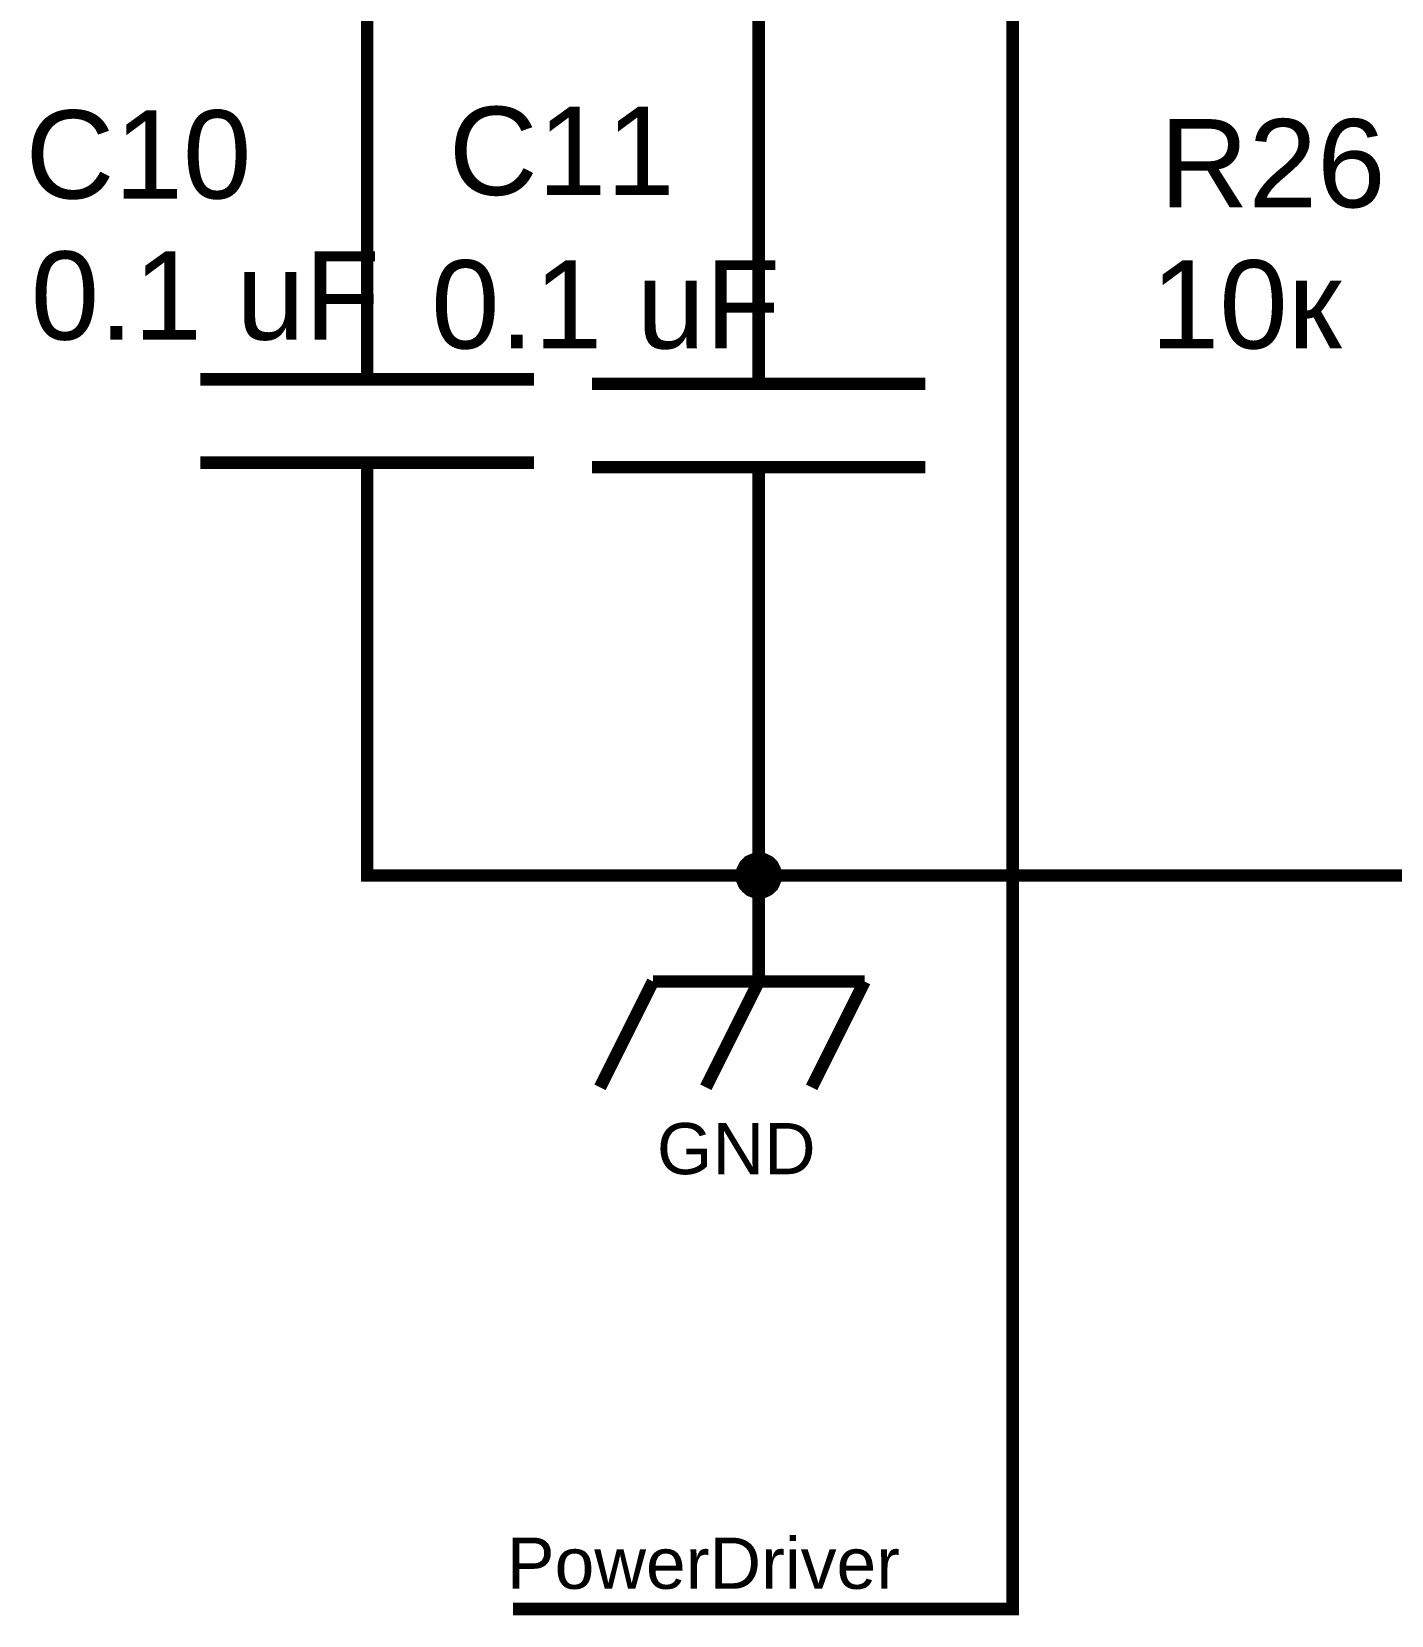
# Model space of a CAD drawing. Header units: millimetres. Extents: x 0 to 594, y 0 to 420.
# Drawn here: x 266.73 to 299.37, y 273.14 to 311.14 of the extents above; entities that cross this region are included whole.
import ezdxf

# ---------------------------------------------------------------- set-up
doc = ezdxf.new("R2010")
doc.units = ezdxf.units.MM
doc.layers.add('Sheet', color=255, linetype='Continuous')
doc.styles.get("Standard").update_dxf_attribs({"font": 'arial.ttf'})

msp = doc.modelspace()

# ---------------------------------------------------------------- linework, layer by layer
at = {"layer": 'Sheet', "color": 0}
for points, const_width in [([(322.981, 315.794), (319.88, 315.794), (290.28, 315.794), (284.184, 315.794), (274.786, 315.794), (274.786, 309.295)], 0.3), ([(290.28, 315.794), (290.28, 273.29), (278.289, 273.29)], 0.3), ([(284.184, 315.794), (284.184, 309.19)], 0.3), ([(274.786, 309.295), (274.786, 302.797)], 0.3), ([(274.786, 304.289), (274.786, 309.295)], 0.3), ([(284.184, 309.19), (284.184, 302.691)], 0.3), ([(284.184, 304.194), (284.184, 309.19)], 0.3), ([(270.786, 302.797), (278.787, 302.797)], 0.3), ([(280.184, 302.691), (288.184, 302.691)], 0.3), ([(270.786, 300.797), (278.787, 300.797)], 0.3), ([(274.786, 300.797), (274.786, 294.373)], 0.3), ([(280.184, 300.691), (288.184, 300.691)], 0.3), ([(284.184, 300.691), (284.184, 294.277)], 0.3), ([(274.786, 299.294), (274.786, 294.298)], 0.3), ([(284.184, 299.199), (284.184, 294.193)], 0.3), ([(284.184, 290.891), (274.786, 290.891), (274.786, 294.298)], 0.3), ([(284.184, 294.193), (284.184, 290.891), (301.783, 290.891), (301.783, 290.891), (310.186, 290.891), (310.186, 291.092)], 0.3), ([(283.676, 290.891), (283.676, 290.922), (283.676, 290.943), (283.687, 290.965), (283.687, 290.996), (283.697, 291.018), (283.697, 291.039), (283.708, 291.07), (283.718, 291.092), (283.729, 291.113), (283.74, 291.134), (283.75, 291.155), (283.761, 291.176), (283.782, 291.197), (283.792, 291.219), (283.814, 291.229), (283.824, 291.25), (283.845, 291.272), (283.867, 291.282), (283.877, 291.303), (283.898, 291.314), (283.919, 291.324), (283.941, 291.335), (283.962, 291.346), (283.994, 291.356), (284.015, 291.367), (284.036, 291.377), (284.057, 291.388), (284.078, 291.388), (284.11, 291.388), (284.131, 291.399), (284.163, 291.399), (284.184, 291.399)], 0.0991), ([(283.676, 290.891), (283.676, 290.922), (283.676, 290.943), (283.687, 290.965), (283.687, 290.996), (283.697, 291.018), (283.697, 291.039), (283.708, 291.07), (283.718, 291.092), (283.729, 291.113), (283.74, 291.134), (283.75, 291.155), (283.761, 291.176), (283.782, 291.197), (283.792, 291.219), (283.814, 291.229), (283.824, 291.25), (283.845, 291.272), (283.867, 291.282), (283.877, 291.303), (283.898, 291.314), (283.919, 291.324), (283.941, 291.335), (283.962, 291.346), (283.994, 291.356), (284.015, 291.367), (284.036, 291.377), (284.057, 291.388), (284.078, 291.388), (284.11, 291.388), (284.131, 291.399), (284.163, 291.399), (284.184, 291.399)], 0.0991), ([(283.676, 290.891), (283.676, 290.922), (283.676, 290.943), (283.687, 290.965), (283.687, 290.996), (283.697, 291.018), (283.697, 291.039), (283.708, 291.07), (283.718, 291.092), (283.729, 291.113), (283.74, 291.134), (283.75, 291.155), (283.761, 291.176), (283.782, 291.197), (283.792, 291.219), (283.814, 291.229), (283.824, 291.25), (283.845, 291.272), (283.867, 291.282), (283.877, 291.303), (283.898, 291.314), (283.919, 291.324), (283.941, 291.335), (283.962, 291.346), (283.994, 291.356), (284.015, 291.367), (284.036, 291.377), (284.057, 291.388), (284.078, 291.388), (284.11, 291.388), (284.131, 291.399), (284.163, 291.399), (284.184, 291.399)], 0.0991), ([(283.676, 290.891), (283.676, 290.922), (283.676, 290.943), (283.687, 290.965), (283.687, 290.996), (283.697, 291.018), (283.697, 291.039), (283.708, 291.07), (283.718, 291.092), (283.729, 291.113), (283.74, 291.134), (283.75, 291.155), (283.761, 291.176), (283.782, 291.197), (283.792, 291.219), (283.814, 291.229), (283.824, 291.25), (283.845, 291.272), (283.867, 291.282), (283.877, 291.303), (283.898, 291.314), (283.919, 291.324), (283.941, 291.335), (283.962, 291.346), (283.994, 291.356), (284.015, 291.367), (284.036, 291.377), (284.057, 291.388), (284.078, 291.388), (284.11, 291.388), (284.131, 291.399), (284.163, 291.399), (284.184, 291.399)], 0.0991), ([(283.676, 290.891), (283.676, 290.922), (283.676, 290.943), (283.687, 290.965), (283.687, 290.996), (283.697, 291.018), (283.697, 291.039), (283.708, 291.07), (283.718, 291.092), (283.729, 291.113), (283.74, 291.134), (283.75, 291.155), (283.761, 291.176), (283.782, 291.197), (283.792, 291.219), (283.814, 291.229), (283.824, 291.25), (283.845, 291.272), (283.867, 291.282), (283.877, 291.303), (283.898, 291.314), (283.919, 291.324), (283.941, 291.335), (283.962, 291.346), (283.994, 291.356), (284.015, 291.367), (284.036, 291.377), (284.057, 291.388), (284.078, 291.388), (284.11, 291.388), (284.131, 291.399), (284.163, 291.399), (284.184, 291.399)], 0.0991), ([(283.676, 290.891), (283.676, 290.922), (283.676, 290.943), (283.687, 290.965), (283.687, 290.996), (283.697, 291.018), (283.697, 291.039), (283.708, 291.07), (283.718, 291.092), (283.729, 291.113), (283.74, 291.134), (283.75, 291.155), (283.761, 291.176), (283.782, 291.197), (283.792, 291.219), (283.814, 291.229), (283.824, 291.25), (283.845, 291.272), (283.867, 291.282), (283.877, 291.303), (283.898, 291.314), (283.919, 291.324), (283.941, 291.335), (283.962, 291.346), (283.994, 291.356), (284.015, 291.367), (284.036, 291.377), (284.057, 291.388), (284.078, 291.388), (284.11, 291.388), (284.131, 291.399), (284.163, 291.399), (284.184, 291.399)], 0.0991), ([(283.676, 290.891), (283.676, 290.922), (283.676, 290.943), (283.687, 290.965), (283.687, 290.996), (283.697, 291.018), (283.697, 291.039), (283.708, 291.07), (283.718, 291.092), (283.729, 291.113), (283.74, 291.134), (283.75, 291.155), (283.761, 291.176), (283.782, 291.197), (283.792, 291.219), (283.814, 291.229), (283.824, 291.25), (283.845, 291.272), (283.867, 291.282), (283.877, 291.303), (283.898, 291.314), (283.919, 291.324), (283.941, 291.335), (283.962, 291.346), (283.994, 291.356), (284.015, 291.367), (284.036, 291.377), (284.057, 291.388), (284.078, 291.388), (284.11, 291.388), (284.131, 291.399), (284.163, 291.399), (284.184, 291.399)], 0.0991), ([(283.676, 290.891), (283.676, 290.922), (283.676, 290.943), (283.687, 290.965), (283.687, 290.996), (283.697, 291.018), (283.697, 291.039), (283.708, 291.07), (283.718, 291.092), (283.729, 291.113), (283.74, 291.134), (283.75, 291.155), (283.761, 291.176), (283.782, 291.197), (283.792, 291.219), (283.814, 291.229), (283.824, 291.25), (283.845, 291.272), (283.867, 291.282), (283.877, 291.303), (283.898, 291.314), (283.919, 291.324), (283.941, 291.335), (283.962, 291.346), (283.994, 291.356), (284.015, 291.367), (284.036, 291.377), (284.057, 291.388), (284.078, 291.388), (284.11, 291.388), (284.131, 291.399), (284.163, 291.399), (284.184, 291.399)], 0.0991), ([(283.676, 290.891), (283.676, 290.922), (283.676, 290.943), (283.687, 290.965), (283.687, 290.996), (283.697, 291.018), (283.697, 291.039), (283.708, 291.07), (283.718, 291.092), (283.729, 291.113), (283.74, 291.134), (283.75, 291.155), (283.761, 291.176), (283.782, 291.197), (283.792, 291.219), (283.814, 291.229), (283.824, 291.25), (283.845, 291.272), (283.867, 291.282), (283.877, 291.303), (283.898, 291.314), (283.919, 291.324), (283.941, 291.335), (283.962, 291.346), (283.994, 291.356), (284.015, 291.367), (284.036, 291.377), (284.057, 291.388), (284.078, 291.388), (284.11, 291.388), (284.131, 291.399), (284.163, 291.399), (284.184, 291.399)], 0.0991), ([(283.676, 290.891), (283.676, 290.922), (283.676, 290.943), (283.687, 290.965), (283.687, 290.996), (283.697, 291.018), (283.697, 291.039), (283.708, 291.07), (283.718, 291.092), (283.729, 291.113), (283.74, 291.134), (283.75, 291.155), (283.761, 291.176), (283.782, 291.197), (283.792, 291.219), (283.814, 291.229), (283.824, 291.25), (283.845, 291.272), (283.867, 291.282), (283.877, 291.303), (283.898, 291.314), (283.919, 291.324), (283.941, 291.335), (283.962, 291.346), (283.994, 291.356), (284.015, 291.367), (284.036, 291.377), (284.057, 291.388), (284.078, 291.388), (284.11, 291.388), (284.131, 291.399), (284.163, 291.399), (284.184, 291.399)], 0.0991), ([(283.676, 290.891), (283.676, 290.922), (283.676, 290.943), (283.687, 290.965), (283.687, 290.996), (283.697, 291.018), (283.697, 291.039), (283.708, 291.07), (283.718, 291.092), (283.729, 291.113), (283.74, 291.134), (283.75, 291.155), (283.761, 291.176), (283.782, 291.197), (283.792, 291.219), (283.814, 291.229), (283.824, 291.25), (283.845, 291.272), (283.867, 291.282), (283.877, 291.303), (283.898, 291.314), (283.919, 291.324), (283.941, 291.335), (283.962, 291.346), (283.994, 291.356), (284.015, 291.367), (284.036, 291.377), (284.057, 291.388), (284.078, 291.388), (284.11, 291.388), (284.131, 291.399), (284.163, 291.399), (284.184, 291.399)], 0.0991), ([(283.676, 290.891), (283.676, 290.922), (283.676, 290.943), (283.687, 290.965), (283.687, 290.996), (283.697, 291.018), (283.697, 291.039), (283.708, 291.07), (283.718, 291.092), (283.729, 291.113), (283.74, 291.134), (283.75, 291.155), (283.761, 291.176), (283.782, 291.197), (283.792, 291.219), (283.814, 291.229), (283.824, 291.25), (283.845, 291.272), (283.867, 291.282), (283.877, 291.303), (283.898, 291.314), (283.919, 291.324), (283.941, 291.335), (283.962, 291.346), (283.994, 291.356), (284.015, 291.367), (284.036, 291.377), (284.057, 291.388), (284.078, 291.388), (284.11, 291.388), (284.131, 291.399), (284.163, 291.399), (284.184, 291.399)], 0.0991), ([(284.184, 291.399), (284.184, 291.399)], 0.0991), ([(284.184, 291.399), (284.216, 291.399), (284.237, 291.399), (284.258, 291.388), (284.29, 291.388), (284.311, 291.388), (284.332, 291.377), (284.364, 291.367), (284.385, 291.356), (284.406, 291.346), (284.427, 291.335), (284.449, 291.324), (284.47, 291.314), (284.491, 291.303), (284.512, 291.282), (284.523, 291.272), (284.544, 291.25), (284.565, 291.229), (284.576, 291.219), (284.597, 291.197), (284.607, 291.176), (284.618, 291.155), (284.629, 291.134), (284.639, 291.113), (284.65, 291.092), (284.66, 291.07), (284.671, 291.039), (284.681, 291.018), (284.681, 290.996), (284.681, 290.965), (284.692, 290.943), (284.692, 290.922), (284.692, 290.891)], 0.0991), ([(284.184, 291.399), (284.184, 291.399)], 0.0991), ([(284.184, 291.399), (284.216, 291.399), (284.237, 291.399), (284.258, 291.388), (284.29, 291.388), (284.311, 291.388), (284.332, 291.377), (284.364, 291.367), (284.385, 291.356), (284.406, 291.346), (284.427, 291.335), (284.449, 291.324), (284.47, 291.314), (284.491, 291.303), (284.512, 291.282), (284.523, 291.272), (284.544, 291.25), (284.565, 291.229), (284.576, 291.219), (284.597, 291.197), (284.607, 291.176), (284.618, 291.155), (284.629, 291.134), (284.639, 291.113), (284.65, 291.092), (284.66, 291.07), (284.671, 291.039), (284.681, 291.018), (284.681, 290.996), (284.681, 290.965), (284.692, 290.943), (284.692, 290.922), (284.692, 290.891)], 0.0991), ([(284.184, 291.399), (284.184, 291.399)], 0.0991), ([(284.184, 291.399), (284.216, 291.399), (284.237, 291.399), (284.258, 291.388), (284.29, 291.388), (284.311, 291.388), (284.332, 291.377), (284.364, 291.367), (284.385, 291.356), (284.406, 291.346), (284.427, 291.335), (284.449, 291.324), (284.47, 291.314), (284.491, 291.303), (284.512, 291.282), (284.523, 291.272), (284.544, 291.25), (284.565, 291.229), (284.576, 291.219), (284.597, 291.197), (284.607, 291.176), (284.618, 291.155), (284.629, 291.134), (284.639, 291.113), (284.65, 291.092), (284.66, 291.07), (284.671, 291.039), (284.681, 291.018), (284.681, 290.996), (284.681, 290.965), (284.692, 290.943), (284.692, 290.922), (284.692, 290.891)], 0.0991), ([(284.184, 291.399), (284.184, 291.399)], 0.0991), ([(284.184, 291.399), (284.216, 291.399), (284.237, 291.399), (284.258, 291.388), (284.29, 291.388), (284.311, 291.388), (284.332, 291.377), (284.364, 291.367), (284.385, 291.356), (284.406, 291.346), (284.427, 291.335), (284.449, 291.324), (284.47, 291.314), (284.491, 291.303), (284.512, 291.282), (284.523, 291.272), (284.544, 291.25), (284.565, 291.229), (284.576, 291.219), (284.597, 291.197), (284.607, 291.176), (284.618, 291.155), (284.629, 291.134), (284.639, 291.113), (284.65, 291.092), (284.66, 291.07), (284.671, 291.039), (284.681, 291.018), (284.681, 290.996), (284.681, 290.965), (284.692, 290.943), (284.692, 290.922), (284.692, 290.891)], 0.0991), ([(284.184, 291.399), (284.184, 291.399)], 0.0991), ([(284.184, 291.399), (284.216, 291.399), (284.237, 291.399), (284.258, 291.388), (284.29, 291.388), (284.311, 291.388), (284.332, 291.377), (284.364, 291.367), (284.385, 291.356), (284.406, 291.346), (284.427, 291.335), (284.449, 291.324), (284.47, 291.314), (284.491, 291.303), (284.512, 291.282), (284.523, 291.272), (284.544, 291.25), (284.565, 291.229), (284.576, 291.219), (284.597, 291.197), (284.607, 291.176), (284.618, 291.155), (284.629, 291.134), (284.639, 291.113), (284.65, 291.092), (284.66, 291.07), (284.671, 291.039), (284.681, 291.018), (284.681, 290.996), (284.681, 290.965), (284.692, 290.943), (284.692, 290.922), (284.692, 290.891)], 0.0991), ([(284.184, 291.399), (284.184, 291.399)], 0.0991), ([(284.184, 291.399), (284.216, 291.399), (284.237, 291.399), (284.258, 291.388), (284.29, 291.388), (284.311, 291.388), (284.332, 291.377), (284.364, 291.367), (284.385, 291.356), (284.406, 291.346), (284.427, 291.335), (284.449, 291.324), (284.47, 291.314), (284.491, 291.303), (284.512, 291.282), (284.523, 291.272), (284.544, 291.25), (284.565, 291.229), (284.576, 291.219), (284.597, 291.197), (284.607, 291.176), (284.618, 291.155), (284.629, 291.134), (284.639, 291.113), (284.65, 291.092), (284.66, 291.07), (284.671, 291.039), (284.681, 291.018), (284.681, 290.996), (284.681, 290.965), (284.692, 290.943), (284.692, 290.922), (284.692, 290.891)], 0.0991), ([(284.184, 291.399), (284.184, 291.399)], 0.0991), ([(284.184, 291.399), (284.216, 291.399), (284.237, 291.399), (284.258, 291.388), (284.29, 291.388), (284.311, 291.388), (284.332, 291.377), (284.364, 291.367), (284.385, 291.356), (284.406, 291.346), (284.427, 291.335), (284.449, 291.324), (284.47, 291.314), (284.491, 291.303), (284.512, 291.282), (284.523, 291.272), (284.544, 291.25), (284.565, 291.229), (284.576, 291.219), (284.597, 291.197), (284.607, 291.176), (284.618, 291.155), (284.629, 291.134), (284.639, 291.113), (284.65, 291.092), (284.66, 291.07), (284.671, 291.039), (284.681, 291.018), (284.681, 290.996), (284.681, 290.965), (284.692, 290.943), (284.692, 290.922), (284.692, 290.891)], 0.0991), ([(284.184, 291.399), (284.184, 291.399)], 0.0991), ([(284.184, 291.399), (284.216, 291.399), (284.237, 291.399), (284.258, 291.388), (284.29, 291.388), (284.311, 291.388), (284.332, 291.377), (284.364, 291.367), (284.385, 291.356), (284.406, 291.346), (284.427, 291.335), (284.449, 291.324), (284.47, 291.314), (284.491, 291.303), (284.512, 291.282), (284.523, 291.272), (284.544, 291.25), (284.565, 291.229), (284.576, 291.219), (284.597, 291.197), (284.607, 291.176), (284.618, 291.155), (284.629, 291.134), (284.639, 291.113), (284.65, 291.092), (284.66, 291.07), (284.671, 291.039), (284.681, 291.018), (284.681, 290.996), (284.681, 290.965), (284.692, 290.943), (284.692, 290.922), (284.692, 290.891)], 0.0991), ([(284.184, 291.399), (284.184, 291.399)], 0.0991), ([(284.184, 291.399), (284.216, 291.399), (284.237, 291.399), (284.258, 291.388), (284.29, 291.388), (284.311, 291.388), (284.332, 291.377), (284.364, 291.367), (284.385, 291.356), (284.406, 291.346), (284.427, 291.335), (284.449, 291.324), (284.47, 291.314), (284.491, 291.303), (284.512, 291.282), (284.523, 291.272), (284.544, 291.25), (284.565, 291.229), (284.576, 291.219), (284.597, 291.197), (284.607, 291.176), (284.618, 291.155), (284.629, 291.134), (284.639, 291.113), (284.65, 291.092), (284.66, 291.07), (284.671, 291.039), (284.681, 291.018), (284.681, 290.996), (284.681, 290.965), (284.692, 290.943), (284.692, 290.922), (284.692, 290.891)], 0.0991), ([(284.184, 291.399), (284.184, 291.399)], 0.0991), ([(284.184, 291.399), (284.216, 291.399), (284.237, 291.399), (284.258, 291.388), (284.29, 291.388), (284.311, 291.388), (284.332, 291.377), (284.364, 291.367), (284.385, 291.356), (284.406, 291.346), (284.427, 291.335), (284.449, 291.324), (284.47, 291.314), (284.491, 291.303), (284.512, 291.282), (284.523, 291.272), (284.544, 291.25), (284.565, 291.229), (284.576, 291.219), (284.597, 291.197), (284.607, 291.176), (284.618, 291.155), (284.629, 291.134), (284.639, 291.113), (284.65, 291.092), (284.66, 291.07), (284.671, 291.039), (284.681, 291.018), (284.681, 290.996), (284.681, 290.965), (284.692, 290.943), (284.692, 290.922), (284.692, 290.891)], 0.0991), ([(284.184, 291.399), (284.184, 291.399)], 0.0991), ([(284.184, 291.399), (284.216, 291.399), (284.237, 291.399), (284.258, 291.388), (284.29, 291.388), (284.311, 291.388), (284.332, 291.377), (284.364, 291.367), (284.385, 291.356), (284.406, 291.346), (284.427, 291.335), (284.449, 291.324), (284.47, 291.314), (284.491, 291.303), (284.512, 291.282), (284.523, 291.272), (284.544, 291.25), (284.565, 291.229), (284.576, 291.219), (284.597, 291.197), (284.607, 291.176), (284.618, 291.155), (284.629, 291.134), (284.639, 291.113), (284.65, 291.092), (284.66, 291.07), (284.671, 291.039), (284.681, 291.018), (284.681, 290.996), (284.681, 290.965), (284.692, 290.943), (284.692, 290.922), (284.692, 290.891)], 0.0991), ([(284.184, 291.399), (284.184, 291.399)], 0.0991), ([(284.184, 291.399), (284.216, 291.399), (284.237, 291.399), (284.258, 291.388), (284.29, 291.388), (284.311, 291.388), (284.332, 291.377), (284.364, 291.367), (284.385, 291.356), (284.406, 291.346), (284.427, 291.335), (284.449, 291.324), (284.47, 291.314), (284.491, 291.303), (284.512, 291.282), (284.523, 291.272), (284.544, 291.25), (284.565, 291.229), (284.576, 291.219), (284.597, 291.197), (284.607, 291.176), (284.618, 291.155), (284.629, 291.134), (284.639, 291.113), (284.65, 291.092), (284.66, 291.07), (284.671, 291.039), (284.681, 291.018), (284.681, 290.996), (284.681, 290.965), (284.692, 290.943), (284.692, 290.922), (284.692, 290.891)], 0.0991), ([(284.184, 290.383), (284.163, 290.383), (284.131, 290.383), (284.11, 290.393), (284.078, 290.393), (284.057, 290.404), (284.036, 290.404), (284.015, 290.414), (283.994, 290.425), (283.962, 290.435), (283.941, 290.446), (283.919, 290.457), (283.898, 290.467), (283.877, 290.488), (283.867, 290.499), (283.845, 290.52), (283.824, 290.531), (283.814, 290.552), (283.792, 290.573), (283.782, 290.584), (283.761, 290.605), (283.75, 290.626), (283.74, 290.647), (283.729, 290.668), (283.718, 290.7), (283.708, 290.721), (283.697, 290.742), (283.697, 290.764), (283.687, 290.785), (283.687, 290.816), (283.676, 290.838), (283.676, 290.869), (283.676, 290.891)], 0.0991), ([(283.676, 290.891), (283.676, 290.891)], 0.0991), ([(284.184, 290.383), (284.163, 290.383), (284.131, 290.383), (284.11, 290.393), (284.078, 290.393), (284.057, 290.404), (284.036, 290.404), (284.015, 290.414), (283.994, 290.425), (283.962, 290.435), (283.941, 290.446), (283.919, 290.457), (283.898, 290.467), (283.877, 290.488), (283.867, 290.499), (283.845, 290.52), (283.824, 290.531), (283.814, 290.552), (283.792, 290.573), (283.782, 290.584), (283.761, 290.605), (283.75, 290.626), (283.74, 290.647), (283.729, 290.668), (283.718, 290.7), (283.708, 290.721), (283.697, 290.742), (283.697, 290.764), (283.687, 290.785), (283.687, 290.816), (283.676, 290.838), (283.676, 290.869), (283.676, 290.891)], 0.0991), ([(283.676, 290.891), (283.676, 290.891)], 0.0991), ([(284.184, 290.383), (284.163, 290.383), (284.131, 290.383), (284.11, 290.393), (284.078, 290.393), (284.057, 290.404), (284.036, 290.404), (284.015, 290.414), (283.994, 290.425), (283.962, 290.435), (283.941, 290.446), (283.919, 290.457), (283.898, 290.467), (283.877, 290.488), (283.867, 290.499), (283.845, 290.52), (283.824, 290.531), (283.814, 290.552), (283.792, 290.573), (283.782, 290.584), (283.761, 290.605), (283.75, 290.626), (283.74, 290.647), (283.729, 290.668), (283.718, 290.7), (283.708, 290.721), (283.697, 290.742), (283.697, 290.764), (283.687, 290.785), (283.687, 290.816), (283.676, 290.838), (283.676, 290.869), (283.676, 290.891)], 0.0991), ([(283.676, 290.891), (283.676, 290.891)], 0.0991), ([(284.184, 290.383), (284.163, 290.383), (284.131, 290.383), (284.11, 290.393), (284.078, 290.393), (284.057, 290.404), (284.036, 290.404), (284.015, 290.414), (283.994, 290.425), (283.962, 290.435), (283.941, 290.446), (283.919, 290.457), (283.898, 290.467), (283.877, 290.488), (283.867, 290.499), (283.845, 290.52), (283.824, 290.531), (283.814, 290.552), (283.792, 290.573), (283.782, 290.584), (283.761, 290.605), (283.75, 290.626), (283.74, 290.647), (283.729, 290.668), (283.718, 290.7), (283.708, 290.721), (283.697, 290.742), (283.697, 290.764), (283.687, 290.785), (283.687, 290.816), (283.676, 290.838), (283.676, 290.869), (283.676, 290.891)], 0.0991), ([(283.676, 290.891), (283.676, 290.891)], 0.0991), ([(284.184, 290.383), (284.163, 290.383), (284.131, 290.383), (284.11, 290.393), (284.078, 290.393), (284.057, 290.404), (284.036, 290.404), (284.015, 290.414), (283.994, 290.425), (283.962, 290.435), (283.941, 290.446), (283.919, 290.457), (283.898, 290.467), (283.877, 290.488), (283.867, 290.499), (283.845, 290.52), (283.824, 290.531), (283.814, 290.552), (283.792, 290.573), (283.782, 290.584), (283.761, 290.605), (283.75, 290.626), (283.74, 290.647), (283.729, 290.668), (283.718, 290.7), (283.708, 290.721), (283.697, 290.742), (283.697, 290.764), (283.687, 290.785), (283.687, 290.816), (283.676, 290.838), (283.676, 290.869), (283.676, 290.891)], 0.0991), ([(283.676, 290.891), (283.676, 290.891)], 0.0991), ([(284.184, 290.383), (284.163, 290.383), (284.131, 290.383), (284.11, 290.393), (284.078, 290.393), (284.057, 290.404), (284.036, 290.404), (284.015, 290.414), (283.994, 290.425), (283.962, 290.435), (283.941, 290.446), (283.919, 290.457), (283.898, 290.467), (283.877, 290.488), (283.867, 290.499), (283.845, 290.52), (283.824, 290.531), (283.814, 290.552), (283.792, 290.573), (283.782, 290.584), (283.761, 290.605), (283.75, 290.626), (283.74, 290.647), (283.729, 290.668), (283.718, 290.7), (283.708, 290.721), (283.697, 290.742), (283.697, 290.764), (283.687, 290.785), (283.687, 290.816), (283.676, 290.838), (283.676, 290.869), (283.676, 290.891)], 0.0991), ([(283.676, 290.891), (283.676, 290.891)], 0.0991), ([(284.184, 290.383), (284.163, 290.383), (284.131, 290.383), (284.11, 290.393), (284.078, 290.393), (284.057, 290.404), (284.036, 290.404), (284.015, 290.414), (283.994, 290.425), (283.962, 290.435), (283.941, 290.446), (283.919, 290.457), (283.898, 290.467), (283.877, 290.488), (283.867, 290.499), (283.845, 290.52), (283.824, 290.531), (283.814, 290.552), (283.792, 290.573), (283.782, 290.584), (283.761, 290.605), (283.75, 290.626), (283.74, 290.647), (283.729, 290.668), (283.718, 290.7), (283.708, 290.721), (283.697, 290.742), (283.697, 290.764), (283.687, 290.785), (283.687, 290.816), (283.676, 290.838), (283.676, 290.869), (283.676, 290.891)], 0.0991), ([(283.676, 290.891), (283.676, 290.891)], 0.0991), ([(284.184, 290.383), (284.163, 290.383), (284.131, 290.383), (284.11, 290.393), (284.078, 290.393), (284.057, 290.404), (284.036, 290.404), (284.015, 290.414), (283.994, 290.425), (283.962, 290.435), (283.941, 290.446), (283.919, 290.457), (283.898, 290.467), (283.877, 290.488), (283.867, 290.499), (283.845, 290.52), (283.824, 290.531), (283.814, 290.552), (283.792, 290.573), (283.782, 290.584), (283.761, 290.605), (283.75, 290.626), (283.74, 290.647), (283.729, 290.668), (283.718, 290.7), (283.708, 290.721), (283.697, 290.742), (283.697, 290.764), (283.687, 290.785), (283.687, 290.816), (283.676, 290.838), (283.676, 290.869), (283.676, 290.891)], 0.0991), ([(283.676, 290.891), (283.676, 290.891)], 0.0991), ([(284.184, 290.383), (284.163, 290.383), (284.131, 290.383), (284.11, 290.393), (284.078, 290.393), (284.057, 290.404), (284.036, 290.404), (284.015, 290.414), (283.994, 290.425), (283.962, 290.435), (283.941, 290.446), (283.919, 290.457), (283.898, 290.467), (283.877, 290.488), (283.867, 290.499), (283.845, 290.52), (283.824, 290.531), (283.814, 290.552), (283.792, 290.573), (283.782, 290.584), (283.761, 290.605), (283.75, 290.626), (283.74, 290.647), (283.729, 290.668), (283.718, 290.7), (283.708, 290.721), (283.697, 290.742), (283.697, 290.764), (283.687, 290.785), (283.687, 290.816), (283.676, 290.838), (283.676, 290.869), (283.676, 290.891)], 0.0991), ([(283.676, 290.891), (283.676, 290.891)], 0.0991), ([(284.184, 290.383), (284.163, 290.383), (284.131, 290.383), (284.11, 290.393), (284.078, 290.393), (284.057, 290.404), (284.036, 290.404), (284.015, 290.414), (283.994, 290.425), (283.962, 290.435), (283.941, 290.446), (283.919, 290.457), (283.898, 290.467), (283.877, 290.488), (283.867, 290.499), (283.845, 290.52), (283.824, 290.531), (283.814, 290.552), (283.792, 290.573), (283.782, 290.584), (283.761, 290.605), (283.75, 290.626), (283.74, 290.647), (283.729, 290.668), (283.718, 290.7), (283.708, 290.721), (283.697, 290.742), (283.697, 290.764), (283.687, 290.785), (283.687, 290.816), (283.676, 290.838), (283.676, 290.869), (283.676, 290.891)], 0.0991), ([(283.676, 290.891), (283.676, 290.891)], 0.0991), ([(284.184, 290.383), (284.163, 290.383), (284.131, 290.383), (284.11, 290.393), (284.078, 290.393), (284.057, 290.404), (284.036, 290.404), (284.015, 290.414), (283.994, 290.425), (283.962, 290.435), (283.941, 290.446), (283.919, 290.457), (283.898, 290.467), (283.877, 290.488), (283.867, 290.499), (283.845, 290.52), (283.824, 290.531), (283.814, 290.552), (283.792, 290.573), (283.782, 290.584), (283.761, 290.605), (283.75, 290.626), (283.74, 290.647), (283.729, 290.668), (283.718, 290.7), (283.708, 290.721), (283.697, 290.742), (283.697, 290.764), (283.687, 290.785), (283.687, 290.816), (283.676, 290.838), (283.676, 290.869), (283.676, 290.891)], 0.0991), ([(283.676, 290.891), (283.676, 290.891)], 0.0991), ([(284.184, 290.383), (284.163, 290.383), (284.131, 290.383), (284.11, 290.393), (284.078, 290.393), (284.057, 290.404), (284.036, 290.404), (284.015, 290.414), (283.994, 290.425), (283.962, 290.435), (283.941, 290.446), (283.919, 290.457), (283.898, 290.467), (283.877, 290.488), (283.867, 290.499), (283.845, 290.52), (283.824, 290.531), (283.814, 290.552), (283.792, 290.573), (283.782, 290.584), (283.761, 290.605), (283.75, 290.626), (283.74, 290.647), (283.729, 290.668), (283.718, 290.7), (283.708, 290.721), (283.697, 290.742), (283.697, 290.764), (283.687, 290.785), (283.687, 290.816), (283.676, 290.838), (283.676, 290.869), (283.676, 290.891)], 0.0991), ([(283.676, 290.891), (283.676, 290.891)], 0.0991), ([(284.184, 290.891), (284.184, 288.35)], 0.3), ([(284.692, 290.891), (284.692, 290.869), (284.692, 290.838), (284.681, 290.816), (284.681, 290.785), (284.681, 290.764), (284.671, 290.742), (284.66, 290.721), (284.65, 290.7), (284.639, 290.668), (284.629, 290.647), (284.618, 290.626), (284.607, 290.605), (284.597, 290.584), (284.576, 290.573), (284.565, 290.552), (284.544, 290.531), (284.523, 290.52), (284.512, 290.499), (284.491, 290.488), (284.47, 290.467), (284.449, 290.457), (284.427, 290.446), (284.406, 290.435), (284.385, 290.425), (284.364, 290.414), (284.332, 290.404), (284.311, 290.404), (284.29, 290.393), (284.258, 290.393), (284.237, 290.383), (284.216, 290.383), (284.184, 290.383)], 0.0991), ([(284.692, 290.891), (284.692, 290.869), (284.692, 290.838), (284.681, 290.816), (284.681, 290.785), (284.681, 290.764), (284.671, 290.742), (284.66, 290.721), (284.65, 290.7), (284.639, 290.668), (284.629, 290.647), (284.618, 290.626), (284.607, 290.605), (284.597, 290.584), (284.576, 290.573), (284.565, 290.552), (284.544, 290.531), (284.523, 290.52), (284.512, 290.499), (284.491, 290.488), (284.47, 290.467), (284.449, 290.457), (284.427, 290.446), (284.406, 290.435), (284.385, 290.425), (284.364, 290.414), (284.332, 290.404), (284.311, 290.404), (284.29, 290.393), (284.258, 290.393), (284.237, 290.383), (284.216, 290.383), (284.184, 290.383)], 0.0991), ([(284.692, 290.891), (284.692, 290.869), (284.692, 290.838), (284.681, 290.816), (284.681, 290.785), (284.681, 290.764), (284.671, 290.742), (284.66, 290.721), (284.65, 290.7), (284.639, 290.668), (284.629, 290.647), (284.618, 290.626), (284.607, 290.605), (284.597, 290.584), (284.576, 290.573), (284.565, 290.552), (284.544, 290.531), (284.523, 290.52), (284.512, 290.499), (284.491, 290.488), (284.47, 290.467), (284.449, 290.457), (284.427, 290.446), (284.406, 290.435), (284.385, 290.425), (284.364, 290.414), (284.332, 290.404), (284.311, 290.404), (284.29, 290.393), (284.258, 290.393), (284.237, 290.383), (284.216, 290.383), (284.184, 290.383)], 0.0991), ([(284.692, 290.891), (284.692, 290.869), (284.692, 290.838), (284.681, 290.816), (284.681, 290.785), (284.681, 290.764), (284.671, 290.742), (284.66, 290.721), (284.65, 290.7), (284.639, 290.668), (284.629, 290.647), (284.618, 290.626), (284.607, 290.605), (284.597, 290.584), (284.576, 290.573), (284.565, 290.552), (284.544, 290.531), (284.523, 290.52), (284.512, 290.499), (284.491, 290.488), (284.47, 290.467), (284.449, 290.457), (284.427, 290.446), (284.406, 290.435), (284.385, 290.425), (284.364, 290.414), (284.332, 290.404), (284.311, 290.404), (284.29, 290.393), (284.258, 290.393), (284.237, 290.383), (284.216, 290.383), (284.184, 290.383)], 0.0991), ([(284.692, 290.891), (284.692, 290.869), (284.692, 290.838), (284.681, 290.816), (284.681, 290.785), (284.681, 290.764), (284.671, 290.742), (284.66, 290.721), (284.65, 290.7), (284.639, 290.668), (284.629, 290.647), (284.618, 290.626), (284.607, 290.605), (284.597, 290.584), (284.576, 290.573), (284.565, 290.552), (284.544, 290.531), (284.523, 290.52), (284.512, 290.499), (284.491, 290.488), (284.47, 290.467), (284.449, 290.457), (284.427, 290.446), (284.406, 290.435), (284.385, 290.425), (284.364, 290.414), (284.332, 290.404), (284.311, 290.404), (284.29, 290.393), (284.258, 290.393), (284.237, 290.383), (284.216, 290.383), (284.184, 290.383)], 0.0991), ([(284.692, 290.891), (284.692, 290.869), (284.692, 290.838), (284.681, 290.816), (284.681, 290.785), (284.681, 290.764), (284.671, 290.742), (284.66, 290.721), (284.65, 290.7), (284.639, 290.668), (284.629, 290.647), (284.618, 290.626), (284.607, 290.605), (284.597, 290.584), (284.576, 290.573), (284.565, 290.552), (284.544, 290.531), (284.523, 290.52), (284.512, 290.499), (284.491, 290.488), (284.47, 290.467), (284.449, 290.457), (284.427, 290.446), (284.406, 290.435), (284.385, 290.425), (284.364, 290.414), (284.332, 290.404), (284.311, 290.404), (284.29, 290.393), (284.258, 290.393), (284.237, 290.383), (284.216, 290.383), (284.184, 290.383)], 0.0991), ([(284.692, 290.891), (284.692, 290.869), (284.692, 290.838), (284.681, 290.816), (284.681, 290.785), (284.681, 290.764), (284.671, 290.742), (284.66, 290.721), (284.65, 290.7), (284.639, 290.668), (284.629, 290.647), (284.618, 290.626), (284.607, 290.605), (284.597, 290.584), (284.576, 290.573), (284.565, 290.552), (284.544, 290.531), (284.523, 290.52), (284.512, 290.499), (284.491, 290.488), (284.47, 290.467), (284.449, 290.457), (284.427, 290.446), (284.406, 290.435), (284.385, 290.425), (284.364, 290.414), (284.332, 290.404), (284.311, 290.404), (284.29, 290.393), (284.258, 290.393), (284.237, 290.383), (284.216, 290.383), (284.184, 290.383)], 0.0991), ([(284.692, 290.891), (284.692, 290.869), (284.692, 290.838), (284.681, 290.816), (284.681, 290.785), (284.681, 290.764), (284.671, 290.742), (284.66, 290.721), (284.65, 290.7), (284.639, 290.668), (284.629, 290.647), (284.618, 290.626), (284.607, 290.605), (284.597, 290.584), (284.576, 290.573), (284.565, 290.552), (284.544, 290.531), (284.523, 290.52), (284.512, 290.499), (284.491, 290.488), (284.47, 290.467), (284.449, 290.457), (284.427, 290.446), (284.406, 290.435), (284.385, 290.425), (284.364, 290.414), (284.332, 290.404), (284.311, 290.404), (284.29, 290.393), (284.258, 290.393), (284.237, 290.383), (284.216, 290.383), (284.184, 290.383)], 0.0991), ([(284.692, 290.891), (284.692, 290.869), (284.692, 290.838), (284.681, 290.816), (284.681, 290.785), (284.681, 290.764), (284.671, 290.742), (284.66, 290.721), (284.65, 290.7), (284.639, 290.668), (284.629, 290.647), (284.618, 290.626), (284.607, 290.605), (284.597, 290.584), (284.576, 290.573), (284.565, 290.552), (284.544, 290.531), (284.523, 290.52), (284.512, 290.499), (284.491, 290.488), (284.47, 290.467), (284.449, 290.457), (284.427, 290.446), (284.406, 290.435), (284.385, 290.425), (284.364, 290.414), (284.332, 290.404), (284.311, 290.404), (284.29, 290.393), (284.258, 290.393), (284.237, 290.383), (284.216, 290.383), (284.184, 290.383)], 0.0991), ([(284.692, 290.891), (284.692, 290.869), (284.692, 290.838), (284.681, 290.816), (284.681, 290.785), (284.681, 290.764), (284.671, 290.742), (284.66, 290.721), (284.65, 290.7), (284.639, 290.668), (284.629, 290.647), (284.618, 290.626), (284.607, 290.605), (284.597, 290.584), (284.576, 290.573), (284.565, 290.552), (284.544, 290.531), (284.523, 290.52), (284.512, 290.499), (284.491, 290.488), (284.47, 290.467), (284.449, 290.457), (284.427, 290.446), (284.406, 290.435), (284.385, 290.425), (284.364, 290.414), (284.332, 290.404), (284.311, 290.404), (284.29, 290.393), (284.258, 290.393), (284.237, 290.383), (284.216, 290.383), (284.184, 290.383)], 0.0991), ([(284.692, 290.891), (284.692, 290.869), (284.692, 290.838), (284.681, 290.816), (284.681, 290.785), (284.681, 290.764), (284.671, 290.742), (284.66, 290.721), (284.65, 290.7), (284.639, 290.668), (284.629, 290.647), (284.618, 290.626), (284.607, 290.605), (284.597, 290.584), (284.576, 290.573), (284.565, 290.552), (284.544, 290.531), (284.523, 290.52), (284.512, 290.499), (284.491, 290.488), (284.47, 290.467), (284.449, 290.457), (284.427, 290.446), (284.406, 290.435), (284.385, 290.425), (284.364, 290.414), (284.332, 290.404), (284.311, 290.404), (284.29, 290.393), (284.258, 290.393), (284.237, 290.383), (284.216, 290.383), (284.184, 290.383)], 0.0991), ([(284.692, 290.891), (284.692, 290.869), (284.692, 290.838), (284.681, 290.816), (284.681, 290.785), (284.681, 290.764), (284.671, 290.742), (284.66, 290.721), (284.65, 290.7), (284.639, 290.668), (284.629, 290.647), (284.618, 290.626), (284.607, 290.605), (284.597, 290.584), (284.576, 290.573), (284.565, 290.552), (284.544, 290.531), (284.523, 290.52), (284.512, 290.499), (284.491, 290.488), (284.47, 290.467), (284.449, 290.457), (284.427, 290.446), (284.406, 290.435), (284.385, 290.425), (284.364, 290.414), (284.332, 290.404), (284.311, 290.404), (284.29, 290.393), (284.258, 290.393), (284.237, 290.383), (284.216, 290.383), (284.184, 290.383)], 0.0991), ([(284.692, 290.891), (284.692, 290.891), (284.692, 290.891), (284.692, 290.891), (284.692, 290.891), (284.692, 290.891), (284.692, 290.891), (284.692, 290.891), (284.692, 290.891), (284.692, 290.891), (284.692, 290.891), (284.692, 290.891), (284.692, 290.891), (284.692, 290.891), (284.692, 290.891), (284.692, 290.891), (284.692, 290.891), (284.692, 290.891), (284.692, 290.891), (284.692, 290.891), (284.692, 290.891), (284.692, 290.891), (284.692, 290.891), (284.692, 290.891), (284.692, 290.891), (284.692, 290.891), (284.692, 290.891), (284.692, 290.891), (284.692, 290.891), (284.692, 290.891), (284.692, 290.891), (284.692, 290.891), (284.692, 290.891)], 0.0991), ([(284.692, 290.891), (284.692, 290.891)], 0.0991), ([(284.692, 290.891), (284.692, 290.891), (284.692, 290.891), (284.692, 290.891), (284.692, 290.891), (284.692, 290.891), (284.692, 290.891), (284.692, 290.891), (284.692, 290.891), (284.692, 290.891), (284.692, 290.891), (284.692, 290.891), (284.692, 290.891), (284.692, 290.891), (284.692, 290.891), (284.692, 290.891), (284.692, 290.891), (284.692, 290.891), (284.692, 290.891), (284.692, 290.891), (284.692, 290.891), (284.692, 290.891), (284.692, 290.891), (284.692, 290.891), (284.692, 290.891), (284.692, 290.891), (284.692, 290.891), (284.692, 290.891), (284.692, 290.891), (284.692, 290.891), (284.692, 290.891), (284.692, 290.891), (284.692, 290.891)], 0.0991), ([(284.692, 290.891), (284.692, 290.891)], 0.0991), ([(284.692, 290.891), (284.692, 290.891), (284.692, 290.891), (284.692, 290.891), (284.692, 290.891), (284.692, 290.891), (284.692, 290.891), (284.692, 290.891), (284.692, 290.891), (284.692, 290.891), (284.692, 290.891), (284.692, 290.891), (284.692, 290.891), (284.692, 290.891), (284.692, 290.891), (284.692, 290.891), (284.692, 290.891), (284.692, 290.891), (284.692, 290.891), (284.692, 290.891), (284.692, 290.891), (284.692, 290.891), (284.692, 290.891), (284.692, 290.891), (284.692, 290.891), (284.692, 290.891), (284.692, 290.891), (284.692, 290.891), (284.692, 290.891), (284.692, 290.891), (284.692, 290.891), (284.692, 290.891), (284.692, 290.891)], 0.0991), ([(284.692, 290.891), (284.692, 290.891)], 0.0991), ([(284.692, 290.891), (284.692, 290.891), (284.692, 290.891), (284.692, 290.891), (284.692, 290.891), (284.692, 290.891), (284.692, 290.891), (284.692, 290.891), (284.692, 290.891), (284.692, 290.891), (284.692, 290.891), (284.692, 290.891), (284.692, 290.891), (284.692, 290.891), (284.692, 290.891), (284.692, 290.891), (284.692, 290.891), (284.692, 290.891), (284.692, 290.891), (284.692, 290.891), (284.692, 290.891), (284.692, 290.891), (284.692, 290.891), (284.692, 290.891), (284.692, 290.891), (284.692, 290.891), (284.692, 290.891), (284.692, 290.891), (284.692, 290.891), (284.692, 290.891), (284.692, 290.891), (284.692, 290.891), (284.692, 290.891)], 0.0991), ([(284.692, 290.891), (284.692, 290.891)], 0.0991), ([(284.692, 290.891), (284.692, 290.891), (284.692, 290.891), (284.692, 290.891), (284.692, 290.891), (284.692, 290.891), (284.692, 290.891), (284.692, 290.891), (284.692, 290.891), (284.692, 290.891), (284.692, 290.891), (284.692, 290.891), (284.692, 290.891), (284.692, 290.891), (284.692, 290.891), (284.692, 290.891), (284.692, 290.891), (284.692, 290.891), (284.692, 290.891), (284.692, 290.891), (284.692, 290.891), (284.692, 290.891), (284.692, 290.891), (284.692, 290.891), (284.692, 290.891), (284.692, 290.891), (284.692, 290.891), (284.692, 290.891), (284.692, 290.891), (284.692, 290.891), (284.692, 290.891), (284.692, 290.891), (284.692, 290.891)], 0.0991), ([(284.692, 290.891), (284.692, 290.891)], 0.0991), ([(284.692, 290.891), (284.692, 290.891), (284.692, 290.891), (284.692, 290.891), (284.692, 290.891), (284.692, 290.891), (284.692, 290.891), (284.692, 290.891), (284.692, 290.891), (284.692, 290.891), (284.692, 290.891), (284.692, 290.891), (284.692, 290.891), (284.692, 290.891), (284.692, 290.891), (284.692, 290.891), (284.692, 290.891), (284.692, 290.891), (284.692, 290.891), (284.692, 290.891), (284.692, 290.891), (284.692, 290.891), (284.692, 290.891), (284.692, 290.891), (284.692, 290.891), (284.692, 290.891), (284.692, 290.891), (284.692, 290.891), (284.692, 290.891), (284.692, 290.891), (284.692, 290.891), (284.692, 290.891), (284.692, 290.891)], 0.0991), ([(284.692, 290.891), (284.692, 290.891)], 0.0991), ([(284.692, 290.891), (284.692, 290.891), (284.692, 290.891), (284.692, 290.891), (284.692, 290.891), (284.692, 290.891), (284.692, 290.891), (284.692, 290.891), (284.692, 290.891), (284.692, 290.891), (284.692, 290.891), (284.692, 290.891), (284.692, 290.891), (284.692, 290.891), (284.692, 290.891), (284.692, 290.891), (284.692, 290.891), (284.692, 290.891), (284.692, 290.891), (284.692, 290.891), (284.692, 290.891), (284.692, 290.891), (284.692, 290.891), (284.692, 290.891), (284.692, 290.891), (284.692, 290.891), (284.692, 290.891), (284.692, 290.891), (284.692, 290.891), (284.692, 290.891), (284.692, 290.891), (284.692, 290.891), (284.692, 290.891)], 0.0991), ([(284.692, 290.891), (284.692, 290.891)], 0.0991), ([(284.692, 290.891), (284.692, 290.891), (284.692, 290.891), (284.692, 290.891), (284.692, 290.891), (284.692, 290.891), (284.692, 290.891), (284.692, 290.891), (284.692, 290.891), (284.692, 290.891), (284.692, 290.891), (284.692, 290.891), (284.692, 290.891), (284.692, 290.891), (284.692, 290.891), (284.692, 290.891), (284.692, 290.891), (284.692, 290.891), (284.692, 290.891), (284.692, 290.891), (284.692, 290.891), (284.692, 290.891), (284.692, 290.891), (284.692, 290.891), (284.692, 290.891), (284.692, 290.891), (284.692, 290.891), (284.692, 290.891), (284.692, 290.891), (284.692, 290.891), (284.692, 290.891), (284.692, 290.891), (284.692, 290.891)], 0.0991), ([(284.692, 290.891), (284.692, 290.891)], 0.0991), ([(284.692, 290.891), (284.692, 290.891), (284.692, 290.891), (284.692, 290.891), (284.692, 290.891), (284.692, 290.891), (284.692, 290.891), (284.692, 290.891), (284.692, 290.891), (284.692, 290.891), (284.692, 290.891), (284.692, 290.891), (284.692, 290.891), (284.692, 290.891), (284.692, 290.891), (284.692, 290.891), (284.692, 290.891), (284.692, 290.891), (284.692, 290.891), (284.692, 290.891), (284.692, 290.891), (284.692, 290.891), (284.692, 290.891), (284.692, 290.891), (284.692, 290.891), (284.692, 290.891), (284.692, 290.891), (284.692, 290.891), (284.692, 290.891), (284.692, 290.891), (284.692, 290.891), (284.692, 290.891), (284.692, 290.891)], 0.0991), ([(284.692, 290.891), (284.692, 290.891)], 0.0991), ([(284.692, 290.891), (284.692, 290.891), (284.692, 290.891), (284.692, 290.891), (284.692, 290.891), (284.692, 290.891), (284.692, 290.891), (284.692, 290.891), (284.692, 290.891), (284.692, 290.891), (284.692, 290.891), (284.692, 290.891), (284.692, 290.891), (284.692, 290.891), (284.692, 290.891), (284.692, 290.891), (284.692, 290.891), (284.692, 290.891), (284.692, 290.891), (284.692, 290.891), (284.692, 290.891), (284.692, 290.891), (284.692, 290.891), (284.692, 290.891), (284.692, 290.891), (284.692, 290.891), (284.692, 290.891), (284.692, 290.891), (284.692, 290.891), (284.692, 290.891), (284.692, 290.891), (284.692, 290.891), (284.692, 290.891)], 0.0991), ([(284.692, 290.891), (284.692, 290.891)], 0.0991), ([(284.692, 290.891), (284.692, 290.891), (284.692, 290.891), (284.692, 290.891), (284.692, 290.891), (284.692, 290.891), (284.692, 290.891), (284.692, 290.891), (284.692, 290.891), (284.692, 290.891), (284.692, 290.891), (284.692, 290.891), (284.692, 290.891), (284.692, 290.891), (284.692, 290.891), (284.692, 290.891), (284.692, 290.891), (284.692, 290.891), (284.692, 290.891), (284.692, 290.891), (284.692, 290.891), (284.692, 290.891), (284.692, 290.891), (284.692, 290.891), (284.692, 290.891), (284.692, 290.891), (284.692, 290.891), (284.692, 290.891), (284.692, 290.891), (284.692, 290.891), (284.692, 290.891), (284.692, 290.891), (284.692, 290.891)], 0.0991), ([(284.692, 290.891), (284.692, 290.891)], 0.0991), ([(284.692, 290.891), (284.692, 290.891), (284.692, 290.891), (284.692, 290.891), (284.692, 290.891), (284.692, 290.891), (284.692, 290.891), (284.692, 290.891), (284.692, 290.891), (284.692, 290.891), (284.692, 290.891), (284.692, 290.891), (284.692, 290.891), (284.692, 290.891), (284.692, 290.891), (284.692, 290.891), (284.692, 290.891), (284.692, 290.891), (284.692, 290.891), (284.692, 290.891), (284.692, 290.891), (284.692, 290.891), (284.692, 290.891), (284.692, 290.891), (284.692, 290.891), (284.692, 290.891), (284.692, 290.891), (284.692, 290.891), (284.692, 290.891), (284.692, 290.891), (284.692, 290.891), (284.692, 290.891), (284.692, 290.891)], 0.0991), ([(284.692, 290.891), (284.692, 290.891)], 0.0991), ([(281.644, 288.35), (280.374, 285.81)], 0.3), ([(281.644, 288.35), (286.724, 288.35)], 0.3), ([(284.184, 288.35), (282.914, 285.81)], 0.3), ([(286.724, 288.35), (285.454, 285.81)], 0.3)]:
    msp.add_lwpolyline(points, dxfattribs=dict(at, const_width=const_width))
at = {"layer": 'Sheet', "color": 0, "const_width": 0.508}
msp.add_lwpolyline([(283.925, 290.9, 1), (284.433, 290.9, 1)], format="xyb", close=True, dxfattribs=at)

# ---------------------------------------------------------------- texts
at = {"layer": 'Sheet', "color": 0}
for s, height, p in [('C11', 2.1167, (276.744, 307.221)), ('C10', 2.1167, (266.585, 307.136)), ('R26', 2.1167, (293.804, 306.925)), ('0.1 uF', 2.1167, (266.712, 303.75)), ('0.1 uF', 2.1167, (276.321, 303.538)), ('10к', 2.1167, (293.592, 303.538)), ('GND', 1.2277, (281.739, 283.725)), ('PowerDriver', 1.2277, (278.141, 273.777))]:
    msp.add_text(s, height=height, dxfattribs=at).set_placement(p)

doc.saveas('drawing.dxf')
